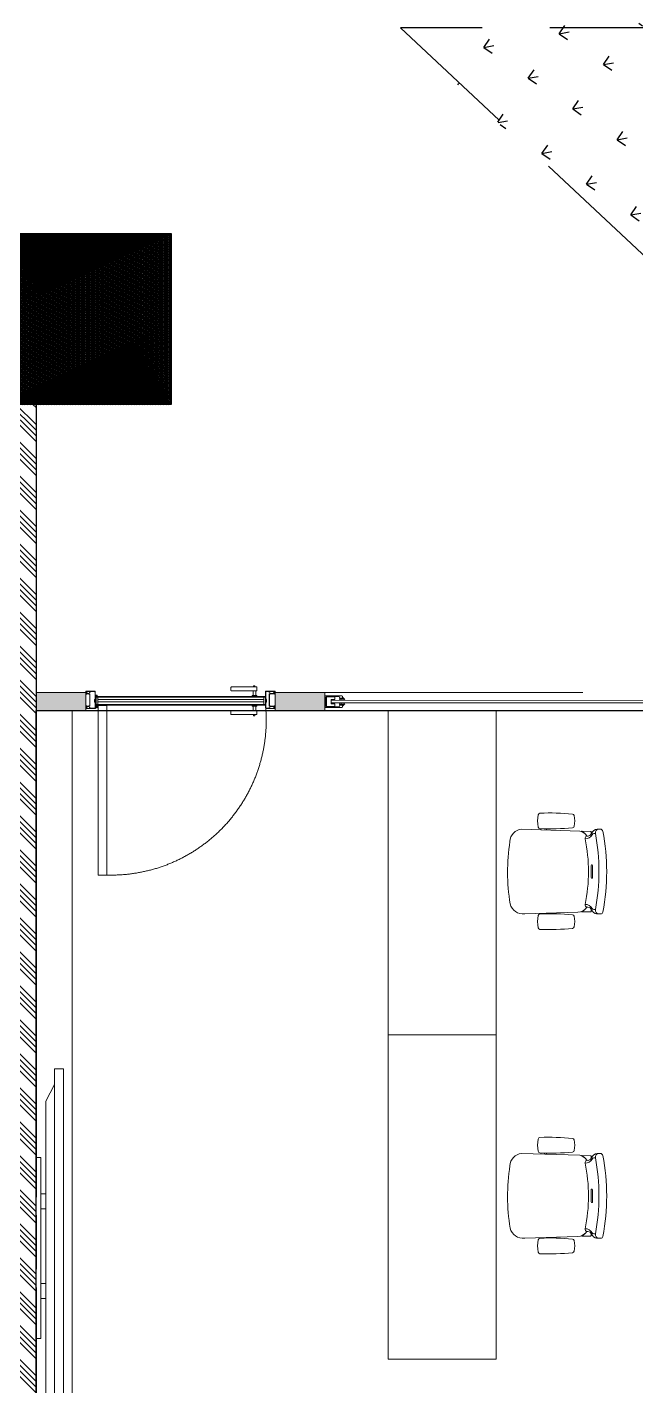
# Model space of a CAD drawing. Header units: millimetres. Extents: x -774950 to -670403, y -1165325 to -1109738.
# Drawn here: x -747053 to -743676, y -1155886 to -1148345 of the extents above; entities that cross this region are included whole.
import ezdxf

# ---------------------------------------------------------------- set-up
doc = ezdxf.new("R2010")
doc.units = ezdxf.units.MM
doc.header["$LTSCALE"] = 3000
doc.header["$MEASUREMENT"] = 0
for name, pattern in [('DASHED', [0.75, 0.5, -0.25]), ('DASHED2', [0.375, 0.25, -0.125]), ('HIDDEN', [0.375, 0.25, -0.125])]:
    doc.linetypes.add(name, pattern=pattern)
doc.layers.get('0').update_dxf_attribs({"linetype": 'CONTINUOUS'})
for name, color, linetype, lineweight in [('1-fur', 8, 'CONTINUOUS', 0), ('150 mm WALL', 134, 'CONTINUOUS', 25), ('A-DOOR-FULL', 40, 'CONTINUOUS', 18), ('A-WALL', 26, 'CONTINUOUS', 25), ('AI-FURN', 7, 'CONTINUOUS', 20), ('AR_01_WALL', 134, 'CONTINUOUS', 20), ('DR-GLASS', 170, 'CONTINUOUS', 13), ('I- FURN', 251, 'CONTINUOUS', 9), ('IN-DOOR', 8, 'CONTINUOUS', 0), ('PR-ALU SECTION', 8, 'CONTINUOUS', 9), ('PR-HATCH', 8, 'CONTINUOUS', 0), ('PR-LINE', 8, 'DASHED2', 9), ('TAGING', 253, 'CONTINUOUS', 5), ('TOA- AV', 7, 'CONTINUOUS', 9)]:
    doc.layers.add(name, color=color, linetype=linetype, lineweight=lineweight)
for name, color, linetype in [('HATCH', 8, 'CONTINUOUS'), ('I-FURN', 7, 'CONTINUOUS'), ('STR_COL', 3, 'CONTINUOUS'), ('str_col_hatch', 8, 'CONTINUOUS'), ('WALL', 16, 'CONTINUOUS')]:
    doc.layers.add(name, color=color, linetype=linetype)
doc.layers.add('PR- GLASS', color=7, linetype='CONTINUOUS', lineweight=9, true_color=0x0505ff)
doc.layers.add('PR-FULL HT', color=7, linetype='CONTINUOUS', lineweight=13, true_color=0x6e3e30)

# ---------------------------------------------------------------- blocks, each defined once
blk = doc.blocks.new('*U57')
at = {"layer": 'AR_01_WALL'}
h = blk.add_hatch(dxfattribs=at)
h.set_pattern_fill('ANSI34', color=8, scale=7, angle=90)
h.set_pattern_definition([(135, (951725.34, 6184.83), (-94.29269, -94.29269), []), (135, (951725.34, 6216.26), (-94.29269, -94.29269), []), (135, (951725.34, 6247.69), (-94.29269, -94.29269), []), (135, (951725.34, 6279.12), (-94.29269, -94.29269), [])])
h.paths.add_polyline_path([(284136.8, 139951.4), (293436.8, 139951.4), (293436.8, 139751.4), (284136.8, 139751.4)])
blk.add_lwpolyline([(284136.8, 139951.4), (293436.8, 139951.4), (293436.8, 139751.4), (284136.8, 139751.4), (284136.8, 139951.4)], dxfattribs=at)
blk = doc.blocks.new('vw layout final block')
at = {"layer": 'str_col_hatch', "linetype": 'Continuous'}
h = blk.add_hatch(dxfattribs=at)
h.set_pattern_fill('ANSI31', color=256, scale=50, angle=340, style=0)
h.set_pattern_definition([(25, (-15832.223, -471116.0655), (-2.641364136, 5.66442367), [])])
h.paths.add_polyline_path([(-627456.2, -1057024), (-628206.2, -1057024), (-628206.2, -1057774), (-627456.2, -1057774)])
h.paths.add_polyline_path([(-621286.2, -1056924), (-622236.2, -1056924), (-622236.2, -1057796.3), (-622236.1, -1057796.3), (-622236.2, -1057796.3), (-622236.2, -1057874), (-621286.2, -1057874)])
at = {"layer": 'A-WALL'}
blk.add_arc((-585636.2, -796985.6), 273600, 256.481418, 278.37288, dxfattribs=at)
at = {"layer": 'STR_COL'}
blk.add_lwpolyline([(-622236.2, -1057874), (-622236.2, -1056924), (-621286.2, -1056924), (-621286.2, -1057874), (-622236.2, -1057874)], dxfattribs=at)
at = {"layer": 'WALL'}
for p, q in [((-622036.2, -1057874), (-622036.2, -1062274)), ((-622036.2, -1057874), (-622036.2, -1062274)), ((-622036.2, -1062374), (-622036.2, -1062674)), ((-622036.2, -1062774), (-622036.2, -1067174)), ((-622036.2, -1062774), (-622036.2, -1067174))]:
    blk.add_line(p, q, dxfattribs=at)
at = {"layer": '150 mm WALL', "lineweight": 25, "xscale": -1, "rotation": 270}
blk.add_blockref('*U57', (-761987.6, -1351310.8), dxfattribs=at)
blk = doc.blocks.new('CHAIR - STEELCASE - LETSB')
at = {"layer": 'I- FURN', "color": 24, "lineweight": 9}
for points in [[(-369.7, 257.7, -0.089353), (-369.7, 316.7, -0.334929), (-360.7, 325, -0.034973), (-179.6, 330.4, -0.382328), (-169.8, 320.9, -0.10237), (-169.8, 253.5, -0.318036), (-179.6, 244.3, -0.036857), (-360.8, 249.5, -0.333729)], [(-369.7, -242.2, 0.089353), (-369.7, -301.1, 0.334929), (-360.7, -309.4, 0.034973), (-179.6, -314.8, 0.382328), (-169.8, -305.4, 0.10237), (-169.8, -237.9, 0.318036), (-179.6, -228.8, 0.036857), (-360.7, -233.9, 0.333729)]]:
    blk.add_lwpolyline(points, format="xyb", close=True, dxfattribs=at)
at = {"layer": 'I- FURN'}
blk.add_lwpolyline([(-513.5, 241.7, 0.34479), (-528.5, 230.1, 0.096497), (-528.2, -218.5, 0.361045), (-515.8, -228.9), (-494.1, -229.1, 0.246071), (-466.3, -205.4, -0.226994), (-446.1, -191.1), (-439.9, -191, 0.417254), (-429.7, -177.1, -0.104406), (-430, 188.5, 0.398452), (-439.2, 203.5, -0.367565), (-466.2, 218, 0.274839), (-496.7, 241.7)], format="xyb", close=True, dxfattribs=at)
at = {"layer": 'I- FURN', "color": 24, "lineweight": 9}
for points in [[(-507.6, -229.1, 0.46809), (-487.6, -205.2, -0.090711), (-487.6, 217.9, 0.462177), (-507.1, 241.7, -100.177069)], [(-487.6, 217.3), (-478, 217.2, -0.321496), (-468.6, 210.4, 0.282757), (-430, 188, -1.025051)], [(-487.6, -205.2), (-478, -205.1, 0.321496), (-468.6, -198.3, -0.282757), (-430, -175.9, 1.025051)]]:
    blk.add_lwpolyline(points, format="xyb", dxfattribs=at)
at = {"layer": 'I- FURN', "color": 8, "lineweight": 5}
blk.add_lwpolyline([(-463.6, 213.4, 0.188155), (-445.3, 203.4), (-439.2, 203.5, -0.15219), (-410.1, 228.9, 0.211085), (-413.9, 230.4), (-459.5, 228.7, 0.414214), (-464.3, 223.4)], format="xyb", close=True, dxfattribs=at)
at = {"layer": 'I- FURN'}
blk.add_lwpolyline([(-95, -228.5), (-390.3, -219.7, -0.232948), (-439.9, -191, 0.417374), (-429.7, -177.1, -0.10441), (-430, 188.5, 0.39834), (-439.2, 203.5, -0.21659), (-401.4, 231.2), (-77.6, 241.7, -0.366213), (-12.8, 173.3, -0.077985), (-14.2, -173.2, -0.376278), (-95, -228.5)], format="xyb", dxfattribs=at)
at = {"layer": 'I- FURN', "color": 8, "lineweight": 5}
for points in [[(-215.9, 237.2), (-213.8, 243.3)], [(-183.7, 244.2), (-185.7, 238.2)], [(-218.5, -224.8), (-217.4, -227.7)], [(-187.7, -228.5), (-188.6, -225.7)]]:
    blk.add_lwpolyline(points, dxfattribs=at)
for points in [[(-471.1, -25, -0.007805), (-471.1, 37.1, -0.087218), (-470, 42.7, -0.229267), (-469.3, 43.4), (-465.8, 43.4, -0.210582), (-464.1, 37.7, 0.008162), (-464.2, -24.4, -0.166545), (-465.4, -30.6, -0.375811), (-465.9, -30.7), (-469.2, -30.7, -0.246214), (-470.7, -28.4, 0.024513), (-471.1, -25, -1.199362)], [(-446.1, -191.1), (-439.9, -191, 0.15219), (-409.9, -215.2, -0.211085), (-413.6, -216.9), (-459.2, -216.9, -0.414214), (-464.3, -211.8), (-463.9, -201.8)]]:
    blk.add_lwpolyline(points, format="xyb", dxfattribs=at)
blk = doc.blocks.new('A$C60412B90')
at = {"layer": 'TOA- AV', "color": 30, "true_color": 0xf8991e}
blk.add_line((256.5, 111), (986.5, 111), dxfattribs=at)
at = {"layer": 'TOA- AV', "color": 6}
for p, q in [((-100, 55.5), (1343, 55.5)), ((-37.2, 55.5), (29.9, 91)), ((1280.2, 55.5), (1213.1, 91))]:
    blk.add_line(p, q, dxfattribs=at)
at = {"layer": 'TOA- AV', "color": 30, "true_color": 0xf8991e}
for points in [[(986.5, 111), (986.5, 131), (256.5, 131), (256.5, 111)], [(403.4, 91), (464.2, 91)], [(825.1, 91), (764.2, 91)]]:
    blk.add_lwpolyline(points, dxfattribs=at)
for points in [[(403.4, 111), (464.2, 111), (464.2, 91), (403.4, 91)], [(825.1, 111), (764.2, 111), (764.2, 91), (825.1, 91)]]:
    blk.add_lwpolyline(points, close=True, dxfattribs=at)
at = {"layer": 'TOA- AV', "color": 6}
for points in [[(1343, 55.5), (1343, 20), (-100, 20), (-100, 55.5)], [(29.9, 91), (1213.1, 91)]]:
    blk.add_lwpolyline(points, dxfattribs=at)
blk = doc.blocks.new('rub1')
at = {"lineweight": 20}
h = blk.add_hatch(color=8, dxfattribs=at)
h.paths.add_polyline_path([(285.1, 663.6), (284.4, 663.6, 0.06789), (284.3, 663.1), (284, 663.1), (284, 663.6), (283.7, 663.6), (283.7, 662.4), (284, 662.4), (284, 662.9), (284.3, 662.9, 0.066804), (284.4, 662.3), (285.1, 662.3, 0.299446), (285.5, 662.9), (285.5, 663.1, 0.299446)])
h.paths.add_polyline_path([(285.4, 663.1), (285.4, 662.9, -0.365226), (285, 662.5), (284.6, 662.5, -0.12053), (284.6, 663.5), (285, 663.5, -0.209232)], flags=16)
at = {"layer": '1-fur', "color": 8, "lineweight": 20}
for p, q in [((284.4, 663.6), (285.1, 663.6)), ((284.4, 662.3), (285.1, 662.3)), ((284.6, 663.5), (285, 663.5)), ((284.6, 662.5), (285, 662.5)), ((285.4, 663.1), (285.4, 662.9)), ((285.5, 663.1), (285.5, 662.9))]:
    blk.add_line(p, q, dxfattribs=at)
for points in [[(284, 662.9), (284, 662.4), (283.7, 662.4), (283.7, 663.6), (284, 663.6), (284, 663.1)], [(284.3, 663.1), (284, 663.1)], [(284, 662.9), (284.3, 662.9)]]:
    blk.add_lwpolyline(points, dxfattribs=at)
for centre, radius, start, end in [((286.3, 663), 1.99, 160.4255, 175.9608), ((286.3, 663), 1.99, 182.636, 197.9236), ((286.5, 663), 1.99, 165.4708, 192.9616), ((284.8, 662.9), 0.623, 16.2565, 63.5269), ((285, 662.9), 0.413, 282.3178, 2.5719), ((284.9, 663), 0.623, 3.1317, 69.8122), ((284.9, 662.9), 0.623, 290.1878, 356.8683)]:
    blk.add_arc(centre, radius, start, end, dxfattribs=at)
blk = doc.blocks.new('*U241')
at = {"layer": 'IN-DOOR', "color": 8, "ltscale": 2}
for p, q in [((-36, 3.3), (-36, 0)), ((-36, 3.29), (-36, 2.86)), ((-34.92, 3.3), (-35.99, 3.3)), ((-35.98, 2.84), (-35.92, 2.84)), ((-35.96, 3.17), (-35.96, 3.25)), ((-35.95, 3.26), (-34.97, 3.26)), ((-35.91, 2.83), (-35.91, 2.79)), ((-35.9, 2.78), (-35.83, 2.76)), ((-35.82, 2.77), (-35.86, 2.83)), ((-35.85, 2.84), (-35.11, 2.84)), ((-35.09, 2.88), (-35.81, 2.88)), ((-35.09, 2.82), (-35.11, 2.77)), ((-35.09, 2.76), (-34.98, 2.76)), ((-35.04, 2.83), (-35.04, 2.83)), ((-34.93, 2.81), (-35.02, 2.81)), ((-34.96, 3.25), (-34.96, 3.2)), ((-34.96, 2.74), (-34.96, 1.81)), ((-34.94, 3.18), (-34.94, 3.18)), ((-34.91, 3.21), (-34.91, 3.29)), ((-34.91, 0.51), (-34.91, 2.79)), ((-32.56, 3.81), (-32.56, 4.31)), ((-32.56, 2.62), (-32.56, 2.84)), ((-32.56, 2.84), (-31.66, 2.84)), ((-32.56, 2.62), (-31.66, 2.62)), ((-32.45, 4.42), (-27.72, 4.42)), ((-32.45, 3.7), (-27.72, 3.7)), ((-32.34, 2.84), (-32.34, 3.7)), ((-32.13, 4.42), (-32.13, 4.64)), ((-32.13, 4.64), (-31.89, 4.64)), ((-31.89, 4.42), (-31.89, 4.64)), ((-31.87, 2.84), (-31.87, 3.7)), ((-31.66, 2.62), (-31.66, 2.84)), ((-27.61, 3.81), (-27.61, 4.31)), ((-0.79, 3.21), (-0.79, 3.29)), ((-0.79, 0.51), (-0.79, 2.79)), ((-0.78, 3.3), (-0.01, 3.3)), ((-0.77, 2.81), (-0.68, 2.81)), ((-0.76, 3.18), (-0.76, 3.18)), ((-0.75, 3.25), (-0.75, 3.2)), ((-0.74, 2.74), (-0.74, 1.81)), ((-0.05, 3.26), (-0.73, 3.26)), ((-0.61, 2.76), (-0.72, 2.76)), ((-0.67, 2.83), (-0.67, 2.83)), ((-0.62, 2.82), (-0.59, 2.77)), ((-0.61, 2.88), (-0.19, 2.88)), ((-0.15, 2.84), (-0.6, 2.84)), ((-0.18, 2.77), (-0.14, 2.83)), ((-0.1, 2.78), (-0.17, 2.76)), ((-0.09, 2.83), (-0.09, 2.79)), ((-0.02, 2.84), (-0.08, 2.84)), ((-0.04, 3.17), (-0.04, 3.25)), ((0, 3.3), (0, 0)), ((0, 3.29), (0, 2.86)), ((-36, 0.44), (-36, 0.01)), ((-35.99, 0), (-34.92, 0)), ((-35.92, 0.46), (-35.98, 0.46)), ((-35.96, 0.05), (-35.96, 0.13)), ((-34.97, 0.04), (-35.95, 0.04)), ((-35.91, 0.5), (-35.91, 0.47)), ((-35.83, 0.54), (-35.9, 0.51)), ((-35.86, 0.47), (-35.82, 0.53)), ((-35.11, 0.46), (-35.85, 0.46)), ((-35.81, 0.42), (-35.09, 0.42)), ((-35.11, 0.52), (-35.09, 0.48)), ((-34.98, 0.54), (-35.09, 0.54)), ((-35.04, 0.47), (-35.04, 0.47)), ((-35.03, 0.2), (-35.03, 0.14)), ((-35.02, 0.49), (-34.93, 0.49)), ((-35.01, 0.22), (-35.01, 0.22)), ((-35.01, 0.12), (-34.93, 0.12)), ((-34.98, 0.18), (-34.99, 0.2)), ((-34.96, 1.81), (-34.97, 1.8)), ((-34.97, 1.8), (-34.96, 1.79)), ((-34.96, 1.79), (-34.96, 0.56)), ((-34.93, 0.16), (-34.96, 0.16)), ((-34.96, 0.1), (-34.96, 0.05)), ((-34.94, 0.12), (-34.94, 0.12)), ((-34.88, 0.19), (-34.92, 0.17)), ((-34.91, 0.1), (-34.91, 0.02)), ((-34.91, 0.01), (-34.91, 0.09)), ((-34.89, 0), (-34.2, 0)), ((-34.87, 0.08), (-34.85, 0.18)), ((-34.83, 0.06), (-34.85, 0.06)), ((-34.81, 0.05), (-34.82, 0.07)), ((-34.79, 0.07), (-34.8, 0.05)), ((-34.3, 0.06), (-34.77, 0.06)), ((-34.2, 0.81), (-34.2, 0)), ((-32.56, 0.98), (-32.56, 0.77)), ((-32.56, 0.98), (-31.66, 0.98)), ((-32.56, 0.77), (-31.66, 0.77)), ((-32.34, 0.77), (-32.34, -0.1)), ((-31.87, 0.77), (-31.87, -0.1)), ((-31.66, 0.98), (-31.66, 0.77)), ((-1.8, 0), (-1.8, 0.1)), ((-0.81, 0), (-1.8, 0)), ((-1.76, 0.06), (-1.65, 0.06)), ((-1.63, 0.07), (-1.62, 0.05)), ((-1.61, 0.05), (-0.88, 0.07)), ((-0.87, 0.06), (-0.86, 0.06)), ((-0.84, 0.08), (-0.85, 0.18)), ((-0.82, 0.19), (-0.79, 0.17)), ((-0.79, 0.1), (-0.79, 0.02)), ((-0.79, 0.01), (-0.79, 0.09)), ((-0.78, 0.16), (-0.74, 0.16)), ((-0.01, 0), (-0.78, 0)), ((-0.68, 0.49), (-0.77, 0.49)), ((-0.69, 0.12), (-0.77, 0.12)), ((-0.76, 0.12), (-0.76, 0.12)), ((-0.75, 0.1), (-0.75, 0.05)), ((-0.74, 1.81), (-0.73, 1.8)), ((-0.73, 1.8), (-0.74, 1.79)), ((-0.74, 1.79), (-0.74, 0.56)), ((-0.73, 0.04), (-0.05, 0.04)), ((-0.72, 0.54), (-0.62, 0.54)), ((-0.72, 0.18), (-0.71, 0.2)), ((-0.69, 0.22), (-0.69, 0.22)), ((-0.68, 0.2), (-0.68, 0.14)), ((-0.67, 0.47), (-0.67, 0.47)), ((-0.6, 0.52), (-0.62, 0.48)), ((-0.19, 0.42), (-0.61, 0.42)), ((-0.6, 0.46), (-0.15, 0.46)), ((-0.14, 0.47), (-0.18, 0.53)), ((-0.17, 0.54), (-0.1, 0.51)), ((-0.09, 0.5), (-0.09, 0.47)), ((-0.08, 0.46), (-0.02, 0.46)), ((-0.04, 0.05), (-0.04, 0.13)), ((0, 0.44), (0, 0.01)), ((-32.56, -0.21), (-32.56, -0.71)), ((-32.45, -0.1), (-27.72, -0.1)), ((-32.45, -0.82), (-27.72, -0.82)), ((-32.13, -0.82), (-32.13, -1.03)), ((-32.13, -1.03), (-31.89, -1.03)), ((-31.89, -0.82), (-31.89, -1.03)), ((-27.61, -0.21), (-27.61, -0.71))]:
    blk.add_line(p, q, dxfattribs=at)
at = {"layer": 'IN-DOOR', "color": 8, "ltscale": 3}
for p, q in [((-35.03, 3.16), (-35.03, 3.09)), ((-34.93, 3.18), (-35.01, 3.18)), ((-35.01, 3.08), (-35.01, 3.08)), ((-35, 3.09), (-34.98, 3.12)), ((-34.96, 3.13), (-34.93, 3.13)), ((-34.92, 3.13), (-34.9, 3.11)), ((-34.91, 3.28), (-34.91, 3.2)), ((-34.21, 3.3), (-34.89, 3.3)), ((-34.87, 3.12), (-34.87, 3.22)), ((-34.85, 3.24), (-34.83, 3.24)), ((-34.82, 3.23), (-34.81, 3.24)), ((-34.8, 3.24), (-34.79, 3.23)), ((-34.77, 3.24), (-34.3, 3.24)), ((-34.26, 3.2), (-34.26, 2.56)), ((-34.21, 2), (-34.21, 3.14)), ((-34.21, 0.91), (-34.21, 2.7)), ((-1.85, 2), (-1.85, 3.3)), ((-1.85, 3.3), (-0.81, 3.3)), ((-1.85, 0.91), (-1.85, 2.86)), ((-1.8, 3.2), (-1.8, 3.17)), ((-1.8, 3.17), (-1.79, 3.16)), ((-1.79, 3.16), (-1.8, 3.15)), ((-1.8, 3.15), (-1.8, 2.11)), ((-1.65, 3.24), (-1.76, 3.24)), ((-1.62, 3.24), (-1.63, 3.23)), ((-0.88, 3.23), (-1.61, 3.24)), ((-0.86, 3.24), (-0.87, 3.24)), ((-0.84, 3.12), (-0.84, 3.22)), ((-0.79, 3.13), (-0.81, 3.11)), ((-0.79, 3.28), (-0.79, 3.2)), ((-0.74, 3.13), (-0.78, 3.13)), ((-0.77, 3.18), (-0.69, 3.18)), ((-0.71, 3.09), (-0.72, 3.12)), ((-0.69, 3.08), (-0.7, 3.08)), ((-0.68, 3.16), (-0.68, 3.09)), ((-34.4, 2.03), (-34.4, 1.57)), ((-34.3, 2.07), (-34.36, 2.07)), ((-34.35, 1.53), (-34.3, 1.53)), ((-34.34, 1.83), (-34.34, 1.99)), ((-34.34, 1.61), (-34.34, 1.77)), ((-34.31, 2), (-34.23, 1.98)), ((-34.23, 1.62), (-34.31, 1.6)), ((-34.27, 1.04), (-34.28, 1.03)), ((-34.28, 1.01), (-34.27, 1)), ((-34.26, 2.56), (-34.27, 2.55)), ((-34.27, 2.55), (-34.26, 2.54)), ((-34.26, 2.54), (-34.26, 2.11)), ((-34.26, 1.49), (-34.26, 1.05)), ((-34.26, 0.99), (-34.26, 0.1)), ((-34.21, 0.82), (-34.21, 0.85)), ((-34.17, 0.89), (-34.2, 0.9)), ((-34.2, 0.86), (-34.17, 0.84)), ((-2.16, 0.77), (-2.16, 0.88)), ((-2.14, 0.9), (-2.08, 0.88)), ((-1.8, 0.75), (-2.14, 0.75)), ((-2.11, 0.85), (-2.11, 0.82)), ((-2.08, 0.84), (-2.1, 0.86)), ((-2.1, 0.81), (-1.86, 0.81)), ((-1.89, 0.89), (-1.86, 0.9)), ((-1.86, 0.86), (-1.89, 0.84)), ((-1.85, 0.82), (-1.85, 0.85)), ((-1.75, 2), (-1.83, 1.98)), ((-1.83, 1.62), (-1.75, 1.6)), ((-1.8, 1.49), (-1.8, 1.05)), ((-1.8, 0.99), (-1.8, 0.1)), ((-1.79, 1.04), (-1.79, 1.03)), ((-1.79, 1.01), (-1.79, 1)), ((-1.76, 2.07), (-1.7, 2.07)), ((-1.71, 1.53), (-1.76, 1.53)), ((-1.72, 1.83), (-1.72, 1.99)), ((-1.72, 1.61), (-1.72, 1.77)), ((-1.66, 2.03), (-1.66, 1.57))]:
    blk.add_line(p, q, dxfattribs=at)
at = {"layer": 'IN-DOOR', "color": 8, "linetype": 'DASHED'}
blk.add_lwpolyline([(-2.36, 2.73), (-2.36, 34.98), (-4, 34.98), (-4, 2.73)], close=True, dxfattribs=at)
at = {"layer": 'IN-DOOR', "color": 8}
for points in [[(-2.07, 2.62), (-34.21, 2.62), (-34.21, 2.49), (-2.07, 2.49)], [(-2.07, 0.98), (-34.21, 0.98), (-34.21, 1.11), (-2.07, 1.11)], [(-2.07, 2.49), (-33.9, 2.49), (-33.9, 1.11), (-2.07, 1.11)]]:
    blk.add_lwpolyline(points, dxfattribs=at)
at = {"layer": 'IN-DOOR', "color": 8, "linetype": 'Continuous', "lineweight": 25}
for points in [[(-1.95, 0.99), (-1.86, 0.99, 0.414214), (-1.85, 1), (-1.85, 2.87, 3.112272), (-2.02, 2.63, -0.513651), (-1.96, 2.59), (-1.96, 1, 0.414214)], [(-2.24, 2.77, 0.414214), (-2.22, 2.77), (-2.2, 2.77, 0.307235), (-2.05, 2.75), (-2.03, 2.73, 0.414214), (-2.02, 2.73), (-1.95, 2.81, 0.414214), (-1.96, 2.82), (-1.97, 2.84, 0.307235), (-2.02, 2.98), (-2.02, 3.01, 0.414214), (-2.03, 3.02), (-2.13, 3.04, 0.414214), (-2.14, 3.03), (-2.14, 3.01, 0.307235), (-2.24, 2.89), (-2.26, 2.88, 0.414214), (-2.27, 2.87)]]:
    blk.add_lwpolyline(points, format="xyb", close=True, dxfattribs=at)
at = {"layer": 'IN-DOOR', "color": 8}
for points in [[(-34.21, 2.49), (-33.9, 2.49), (-33.9, 1.11), (-34.21, 1.11)], [(-1.96, 2.49), (-2.28, 2.49), (-2.28, 1.11), (-1.96, 1.11)]]:
    blk.add_lwpolyline(points, close=True, dxfattribs=at)
at = {"layer": 'IN-DOOR', "color": 5}
for points in [[(-33.9, 2.02), (-2.28, 2.02)], [(-33.9, 1.58), (-2.28, 1.58)]]:
    blk.add_lwpolyline(points, dxfattribs=at)
at = {"layer": 'IN-DOOR', "color": 8, "linetype": 'DASHED'}
blk.add_arc((-4.8, 5.45), 29.53, 88.4446, 185.2074, dxfattribs=at)
at = {"layer": 'IN-DOOR', "color": 8, "ltscale": 2}
for centre, radius, start, end in [((-35.99, 3.29), 0.0108, 90, 180), ((-35.98, 2.86), 0.018, 180, 270), ((-35.95, 3.25), 0.0108, 90, 180), ((-35.93, 3.17), 0.0288, 180, 293.5782), ((-35.84, 2.8), 0.353, 84.9915, 103.4121), ((-35.92, 2.83), 0.0108, 360, 90), ((-35.9, 2.79), 0.0108, 180, 250), ((-35.82, 3.04), 0.0648, 81.2602, 348.7398), ((-35.85, 2.83), 0.0108, 90, 200), ((-35.81, 2.91), 0.0288, 115.8419, 270), ((-35.83, 2.77), 0.0108, 250, 20), ((-35.81, 3.13), 0.0252, 261.2602, 81.2602), ((-35.88, 3.13), 0.204, 286.1738, 325.757), ((-35.74, 3.02), 0.0252, 348.7398, 168.7398), ((-35.11, 2.82), 0.018, 360, 90), ((-35.09, 2.77), 0.018, 180, 270), ((-35.09, 2.83), 0.054, 360, 90), ((-35.02, 2.83), 0.018, 180, 270), ((-34.98, 2.74), 0.018, 360, 90), ((-34.97, 3.25), 0.0108, 360, 90), ((-34.94, 3.2), 0.018, 180, 270), ((-34.94, 3.21), 0.0288, 270, 360), ((-34.93, 2.79), 0.018, 360, 90), ((-34.92, 3.29), 0.0108, 360, 90), ((-32.45, 4.31), 0.108, 90, 180), ((-32.45, 3.81), 0.108, 180, 270), ((-27.72, 4.31), 0.108, 360, 90), ((-27.72, 3.81), 0.108, 270, 360), ((-0.78, 3.29), 0.0108, 90, 180), ((-0.76, 3.21), 0.0288, 180, 270), ((-0.77, 2.79), 0.018, 90, 180), ((-0.76, 3.2), 0.018, 270, 360), ((-0.73, 3.25), 0.0108, 90, 180), ((-0.72, 2.74), 0.018, 90, 180), ((-0.68, 2.83), 0.018, 270, 360), ((-0.61, 2.83), 0.054, 90, 180), ((-0.6, 2.82), 0.018, 90, 180), ((-0.61, 2.77), 0.018, 270, 360), ((-0.26, 3.02), 0.0252, 11.2602, 191.2602), ((-0.12, 3.13), 0.204, 214.243, 253.8262), ((-0.18, 3.04), 0.0648, 191.2602, 98.7398), ((-0.19, 3.13), 0.0252, 98.7398, 278.7398), ((-0.16, 2.8), 0.353, 76.5878, 95.0085), ((-0.19, 2.91), 0.0288, 270, 64.158), ((-0.17, 2.77), 0.0108, 160, 290), ((-0.15, 2.83), 0.0108, 340, 90), ((-0.1, 2.79), 0.0108, 290, 360), ((-0.08, 2.83), 0.0108, 90, 180), ((-0.07, 3.17), 0.0288, 246.4218, 360), ((-0.05, 3.25), 0.0108, 360, 90), ((-0.02, 2.86), 0.018, 270, 360), ((-0.01, 3.29), 0.0108, 360, 90), ((-35.98, 0.44), 0.018, 90, 180), ((-35.99, 0.01), 0.0108, 180, 270), ((-35.93, 0.13), 0.0288, 66.4218, 180), ((-35.95, 0.05), 0.0108, 180, 270), ((-35.92, 0.47), 0.0108, 270, 360), ((-35.85, 0.41), 0.27, 254.6491, 275.7262), ((-35.9, 0.5), 0.0108, 110, 180), ((-35.84, 0.26), 0.0648, 11.2602, 278.7398), ((-35.85, 0.47), 0.0108, 160, 270), ((-35.81, 0.39), 0.0288, 90, 244.158), ((-35.83, 0.53), 0.0108, 340, 110), ((-35.83, 0.17), 0.0252, 278.7398, 98.7398), ((-35.88, 0.2), 0.173, 28.706, 71.7459), ((-35.75, 0.28), 0.0252, 191.2602, 11.2602), ((-35.09, 0.52), 0.018, 90, 180), ((-35.11, 0.48), 0.018, 270, 360), ((-35.09, 0.47), 0.054, 270, 360), ((-35.02, 0.47), 0.018, 90, 180), ((-35.01, 0.2), 0.018, 90, 180), ((-35.01, 0.14), 0.018, 180, 270), ((-35.01, 0.2), 0.018, 360, 90), ((-34.98, 0.56), 0.018, 270, 360), ((-34.96, 0.18), 0.018, 180, 270), ((-34.97, 0.05), 0.0108, 270, 360), ((-34.94, 0.1), 0.018, 90, 180), ((-34.94, 0.09), 0.0288, 360, 90), ((-34.93, 0.51), 0.018, 270, 360), ((-34.93, 0.18), 0.018, 270, 315), ((-34.93, 0.1), 0.018, 360, 90), ((-34.92, 0.01), 0.0108, 270, 360), ((-34.89, 0.02), 0.018, 180, 270), ((-34.87, 0.18), 0.018, 360, 135), ((-34.85, 0.08), 0.018, 180, 270), ((-34.83, 0.08), 0.018, 270, 315), ((-34.8, 0.04), 0.0108, 45, 135), ((-34.77, 0.08), 0.018, 225, 270), ((-34.3, 0.1), 0.036, 270, 360), ((-1.76, 0.1), 0.036, 180, 270), ((-1.65, 0.08), 0.018, 270, 315), ((-1.62, 0.04), 0.0108, 45, 135), ((-0.87, 0.08), 0.018, 225, 270), ((-0.86, 0.08), 0.018, 270, 360), ((-0.84, 0.18), 0.018, 45, 180), ((-0.81, 0.02), 0.018, 270, 360), ((-0.77, 0.51), 0.018, 180, 270), ((-0.78, 0.18), 0.018, 225, 270), ((-0.76, 0.09), 0.0288, 90, 180), ((-0.77, 0.1), 0.018, 90, 180), ((-0.78, 0.01), 0.0108, 180, 270), ((-0.76, 0.1), 0.018, 360, 90), ((-0.73, 0.05), 0.0108, 180, 270), ((-0.72, 0.56), 0.018, 180, 270), ((-0.74, 0.18), 0.018, 270, 360), ((-0.69, 0.2), 0.018, 90, 180), ((-0.69, 0.2), 0.018, 360, 90), ((-0.69, 0.14), 0.018, 270, 360), ((-0.68, 0.47), 0.018, 360, 90), ((-0.61, 0.47), 0.054, 180, 270), ((-0.62, 0.52), 0.018, 360, 90), ((-0.6, 0.48), 0.018, 180, 270), ((-0.12, 0.2), 0.173, 108.254, 151.294), ((-0.25, 0.28), 0.0252, 168.7398, 348.7398), ((-0.16, 0.26), 0.0648, 261.2602, 168.7398), ((-0.17, 0.17), 0.0252, 81.2602, 261.2602), ((-0.19, 0.39), 0.0288, 295.8419, 90), ((-0.17, 0.53), 0.0108, 70, 200), ((-0.15, 0.41), 0.27, 264.2737, 285.3508), ((-0.15, 0.47), 0.0108, 270, 20), ((-0.1, 0.5), 0.0108, 360, 70), ((-0.08, 0.47), 0.0108, 180, 270), ((-0.07, 0.13), 0.0288, 360, 113.5782), ((-0.05, 0.05), 0.0108, 270, 360), ((-0.02, 0.44), 0.018, 360, 90), ((-0.01, 0.01), 0.0108, 270, 360), ((-32.45, -0.21), 0.108, 90, 180), ((-32.45, -0.71), 0.108, 180, 270), ((-27.72, -0.21), 0.108, 360, 90), ((-27.72, -0.71), 0.108, 270, 360)]:
    blk.add_arc(centre, radius, start, end, dxfattribs=at)
at = {"layer": 'IN-DOOR', "color": 8, "ltscale": 3}
for centre, radius, start, end in [((-35.01, 3.16), 0.018, 90, 180), ((-35.01, 3.09), 0.018, 180, 270), ((-35.01, 3.09), 0.0126, 277.0353, 26.015), ((-34.96, 3.12), 0.018, 90, 180), ((-34.93, 3.2), 0.018, 270, 360), ((-34.93, 3.12), 0.018, 45, 90), ((-34.89, 3.28), 0.018, 90, 180), ((-34.88, 3.12), 0.018, 225, 360), ((-34.85, 3.22), 0.018, 90, 180), ((-34.83, 3.22), 0.018, 45, 90), ((-34.8, 3.25), 0.0108, 225, 315), ((-34.77, 3.22), 0.018, 90, 135), ((-34.3, 3.2), 0.036, 360, 90), ((-1.76, 3.2), 0.036, 90, 180), ((-1.65, 3.22), 0.018, 45, 90), ((-1.62, 3.25), 0.0108, 225, 315), ((-0.87, 3.22), 0.018, 90, 135), ((-0.86, 3.22), 0.018, 360, 90), ((-0.82, 3.12), 0.018, 180, 315), ((-0.81, 3.28), 0.018, 360, 90), ((-0.77, 3.2), 0.018, 180, 270), ((-0.78, 3.12), 0.018, 90, 135), ((-0.74, 3.12), 0.018, 360, 90), ((-0.7, 3.09), 0.0126, 153.985, 262.9647), ((-0.69, 3.16), 0.018, 360, 90), ((-0.69, 3.09), 0.018, 270, 360), ((-34.36, 2.03), 0.036, 90, 180), ((-34.35, 1.58), 0.0452, 191.7193, 271.6001), ((-34.33, 1.8), 0.018, 134.427, 225.573), ((-34.32, 1.99), 0.018, 75.8258, 180), ((-34.35, 1.83), 0.018, 314.427, 360), ((-34.35, 1.77), 0.018, 360, 45.573), ((-34.32, 1.61), 0.018, 180, 284.1742), ((-34.3, 2.11), 0.036, 270, 360), ((-34.3, 1.49), 0.036, 360, 90), ((-34.27, 1.02), 0.0108, 135, 225), ((-34.28, 1.05), 0.018, 315, 360), ((-34.28, 0.99), 0.018, 360, 45), ((-34.23, 2), 0.018, 255.8258, 360), ((-34.23, 1.6), 0.018, 360, 104.1742), ((-34.2, 0.91), 0.0108, 180, 270), ((-34.2, 0.85), 0.0108, 90, 180), ((-34.2, 0.82), 0.0108, 180, 270), ((-34.17, 0.86), 0.0216, 270, 90), ((-2.14, 0.88), 0.018, 90, 180), ((-2.14, 0.77), 0.018, 180, 270), ((-2.1, 0.85), 0.0108, 90, 180), ((-2.1, 0.82), 0.0108, 180, 270), ((-2.08, 0.86), 0.0216, 270, 90), ((-1.89, 0.86), 0.0216, 90, 270), ((-1.86, 0.91), 0.0108, 270, 360), ((-1.86, 0.85), 0.0108, 360, 90), ((-1.86, 0.82), 0.0108, 270, 360), ((-1.83, 2), 0.018, 180, 284.1742), ((-1.83, 1.6), 0.018, 75.8258, 180), ((-1.76, 2.11), 0.036, 180, 270), ((-1.76, 1.49), 0.036, 90, 180), ((-1.78, 1.05), 0.018, 180, 225), ((-1.78, 0.99), 0.018, 135, 180), ((-1.79, 1.02), 0.0108, 315, 45), ((-1.74, 1.99), 0.018, 360, 104.1742), ((-1.74, 1.61), 0.018, 255.8258, 360), ((-1.71, 1.83), 0.018, 180, 225.573), ((-1.73, 1.8), 0.018, 314.427, 45.573), ((-1.71, 1.77), 0.018, 134.427, 180), ((-1.71, 1.58), 0.0452, 268.3999, 348.2806), ((-1.7, 2.03), 0.036, 360, 90)]:
    blk.add_arc(centre, radius, start, end, dxfattribs=at)
at = {"layer": 'IN-DOOR', "color": 8, "lineweight": 20, "extrusion": (0, 0, -1), "xscale": 0.1118615642299428, "yscale": 0.1118615642299428, "zscale": -0.1118615642299429, "rotation": 90.00002373157199}
blk.add_blockref('rub1', (76.13, -30.93), dxfattribs=at)
blk = doc.blocks.new('GLASS DOOR')
at = {"layer": 'A-DOOR-FULL', "linetype": 'Continuous', "xscale": 29.16666563673521, "yscale": 29.16666563673521, "zscale": 29.16666563673521, "rotation": 89.99989653425754}
blk.add_blockref('*U241', (51.5, 57.6, 0), dxfattribs=at)
blk = doc.blocks.new('GLASS PATCH')
at = {"layer": 'PR-ALU SECTION'}
for p, q in [((-11245.2, -11600.3), (-11245.2, -11602.3)), ((-11244.2, -11600.3), (-11245.2, -11600.3)), ((-11245.2, -11602.3), (-11242.7, -11602.3)), ((-11244.2, -11599.3), (-11244.2, -11600.3)), ((-11207.2, -11599.3), (-11244.2, -11599.3)), ((-11242.7, -11622.3), (-11242.7, -11602.3)), ((-11241.2, -11623.8), (-11241.2, -11600.8)), ((-11213, -11600.8), (-11241.2, -11600.8)), ((-11241.2, -11601.3), (-11222.7, -11601.3)), ((-11222.7, -11607.3), (-11230.7, -11607.3)), ((-11230.7, -11617.3), (-11230.7, -11607.3)), ((-11222.7, -11617.3), (-11230.7, -11617.3)), ((-11222.7, -11601.3), (-11222.7, -11607.3)), ((-11222.7, -11623.3), (-11222.7, -11617.3)), ((-11211.2, -11604.5), (-11213, -11600.8)), ((-11211.2, -11620.1), (-11213, -11623.8)), ((-11212.4, -11606.4), (-11211.2, -11604.5)), ((-11211.2, -11607.3), (-11212.4, -11606.4)), ((-11211.2, -11617.3), (-11212.4, -11618.1)), ((-11212.4, -11618.1), (-11211.2, -11620.1)), ((-11206.2, -11604.5), (-11211.2, -11604.5)), ((-11211.2, -11604.5), (-11210, -11605.6)), ((-11211.2, -11620.1), (-11210, -11618.9)), ((-11206.2, -11620.1), (-11211.2, -11620.1)), ((-11210, -11605.6), (-11205.1, -11605.6)), ((-11210, -11618.9), (-11205.1, -11618.9)), ((-11207.2, -11599.3), (-11205.2, -11600)), ((-11206.2, -11605.5), (-11206.2, -11604.5)), ((-11205.2, -11605.5), (-11206.2, -11605.5)), ((-11205.2, -11619.1), (-11206.2, -11619.1)), ((-11206.2, -11619.1), (-11206.2, -11620.1)), ((-11205.2, -11600), (-11205.2, -11605.5)), ((-11205.2, -11624.6), (-11205.2, -11619.1)), ((-11205.1, -11602.9), (-11205.1, -11605.6)), ((-11200.5, -11607.3), (-11205.1, -11602.9)), ((-11200.5, -11617.3), (-11205.1, -11621.7)), ((-11205.1, -11621.7), (-11205.1, -11618.9)), ((-11245.2, -11624.3), (-11245.2, -11622.3)), ((-11245.2, -11622.3), (-11242.7, -11622.3)), ((-11244.2, -11624.3), (-11245.2, -11624.3)), ((-11244.2, -11625.3), (-11244.2, -11624.3)), ((-11207.2, -11625.3), (-11244.2, -11625.3)), ((-11241.2, -11623.3), (-11222.7, -11623.3)), ((-11213, -11623.8), (-11241.2, -11623.8)), ((-11207.2, -11625.3), (-11205.2, -11624.6))]:
    blk.add_line(p, q, dxfattribs=at)
blk.add_lwpolyline([(-11241.2, -11601.3), (-11222.7, -11601.3), (-11222.7, -11607.3), (-11230.7, -11607.3), (-11230.7, -11617.3), (-11222.7, -11617.3), (-11222.7, -11623.3), (-11241.2, -11623.3)], close=True, dxfattribs=at)
for points, knots in [([(-11207.6, -11607.3), (-11208.8, -11606.7), (-11210.2, -11606), (-11211.1, -11607.1), (-11211.2, -11607.3)], [0, 0, 0, 0, 3.277935, 3.838999, 3.838999, 3.838999, 3.838999]), ([(-11207.6, -11617.3), (-11208.8, -11617.9), (-11210.2, -11618.6), (-11211.1, -11617.5), (-11211.2, -11617.3)], [0, 0, 0, 0, 3.277935, 3.838999, 3.838999, 3.838999, 3.838999]), ([(-11204.1, -11607.3), (-11205.3, -11606.7), (-11206.7, -11606), (-11207.6, -11607.1), (-11207.6, -11607.3)], [0, 0, 0, 0, 3.196261, 3.767448, 3.767448, 3.767448, 3.767448]), ([(-11204.1, -11617.3), (-11205.3, -11617.9), (-11206.7, -11618.6), (-11207.6, -11617.5), (-11207.6, -11617.3)], [0, 0, 0, 0, 3.196261, 3.767448, 3.767448, 3.767448, 3.767448]), ([(-11200.5, -11607.3), (-11202.1, -11606.6), (-11203.9, -11605.8), (-11204.1, -11607.2), (-11204.1, -11607.3)], [0, 0, 0, 0, 3.605923, 3.8901, 3.8901, 3.8901, 3.8901]), ([(-11200.5, -11617.3), (-11202.1, -11618), (-11203.9, -11618.7), (-11204.1, -11617.4), (-11204.1, -11617.3)], [0, 0, 0, 0, 3.605923, 3.8901, 3.8901, 3.8901, 3.8901])]:
    blk.add_open_spline(points, degree=3, knots=knots, dxfattribs=at)
blk = doc.blocks.new('*U133')
at = {"layer": 'PR- GLASS', "elevation": 0}
blk.add_lwpolyline([(-79547.5, -32840.5), (-79547.5, -32852.5), (-86533.6, -32852.5), (-86533.6, -32840.5)], close=True, dxfattribs=at)
at = {"layer": 'PR-LINE', "ltscale": 5, "elevation": 0}
blk.add_lwpolyline([(-86569.7, -32796.5), (-86569.7, -32896.5), (-79511.5, -32896.5), (-79511.5, -32796.5)], close=True, dxfattribs=at)
at = {"layer": 'PR-ALU SECTION'}
for p, xscale, yscale, zscale, rotation in [((-58619.7, -61708.8, 0), -2.485489525280359, 2.485489525280353, 2.485489525280353, 179.9999854000356), ((-107461.4, -61708.7, 0), 2.485489525280359, 2.485489525280359, 2.485489525280359, 179.9999854002671)]:
    blk.add_blockref('GLASS PATCH', p, dxfattribs=dict(at, xscale=xscale, yscale=yscale, zscale=zscale, rotation=rotation))
blk = doc.blocks.new('*U161')
at = {"layer": 'PR-HATCH'}
h = blk.add_hatch(color=256, dxfattribs=at)
h.dxf.hatch_style = 1
h.paths.add_polyline_path([(-84775.5, -39967.2), (-84500.5, -39967.2), (-84500.5, -39867.2), (-84775.5, -39867.2)])
at = {"layer": 'PR-FULL HT', "elevation": 0}
blk.add_lwpolyline([(-84775.5, -39967.2), (-84500.5, -39967.2), (-84500.5, -39867.2), (-84775.5, -39867.2)], close=True, dxfattribs=at)
blk = doc.blocks.new('*U149')
at = {"layer": 'PR-HATCH'}
h = blk.add_hatch(color=256, dxfattribs=at)
h.dxf.hatch_style = 1
h.paths.add_polyline_path([(-90959.4, -39967.2), (-90684.4, -39967.2), (-90684.4, -39867.2), (-90959.4, -39867.2)])
at = {"layer": 'PR-FULL HT', "elevation": 0}
blk.add_lwpolyline([(-90959.4, -39967.2), (-90684.4, -39967.2), (-90684.4, -39867.2), (-90959.4, -39867.2)], close=True, dxfattribs=at)

msp = doc.modelspace()

# ---------------------------------------------------------------- hatches: boundary and pattern name
at = {"layer": 'HATCH', "linetype": 'Continuous', "true_color": 0x21822d}
h = msp.add_hatch(dxfattribs=at)
h.set_pattern_fill('GRASS', color=97, scale=300, angle=280.28293)
h.set_pattern_definition([(10.282925, (-147642.09, -97374.11), (170.85735, 246.592306), [56.25, -368.01407]), (325.282925, (-147642.1, -97374.1), (170.85735, 246.592306), [56.25, -243.75]), (55.282925, (-147642.1, -97374.1), (-246.592306, 170.85735), [56.25, -243.75])])
h.paths.add_polyline_path([(-738950, -1150431.5), (-738951.9, -1148324.1), (-745027.6, -1148323.5), (-742794, -1150418.5)])

# ---------------------------------------------------------------- linework, layer by layer
at = {"layer": 'AI-FURN', "elevation": 0}
for points in [[(-745050.3, -1153938.2), (-745050.3, -1152138.2), (-744450.3, -1152138.2), (-744450.3, -1153938.2)], [(-745050.3, -1155738.2), (-745050.3, -1153938.2), (-744450.3, -1153938.2), (-744450.3, -1155738.2)]]:
    msp.add_lwpolyline(points, close=True, dxfattribs=at)
at = {"layer": 'HATCH', "linetype": 'HIDDEN'}
msp.add_lwpolyline([(-738902.8, -1148348.3), (-744982.2, -1148348.3), (-742742.1, -1150446.8), (-738902.9, -1150446.8), (-738902.8, -1148348.3)], close=True, dxfattribs=at)
at = {"layer": 'HATCH', "linetype": 'Continuous', "elevation": 0}
for points in [[(-747003.2, -1152137.9), (-738344.2, -1152137.9), (-738344.2, -1161740.6), (-747003.2, -1160719.3)], [(-747003.1, -1152137.9), (-738344.2, -1152137.9), (-738344.2, -1161740.6), (-747003.1, -1160719.3)]]:
    msp.add_lwpolyline(points, close=True, dxfattribs=at)
at = {"layer": 'TAGING', "linetype": 'Continuous', "elevation": 0}
for points in [[(-747003.2, -1152137.9), (-738342.7, -1152137.9), (-738342.7, -1161741.4), (-747004.2, -1160719.1)], [(-747003.2, -1152137.9), (-746803.2, -1152137.9), (-746803.2, -1159739.7), (-747003.2, -1159739.7)]]:
    msp.add_lwpolyline(points, close=True, dxfattribs=at)

# ---------------------------------------------------------------- block references
at = {"layer": 'A-WALL', "linetype": 'Continuous'}
msp.add_blockref('vw layout final block', (-124968, -92565.7, 0), dxfattribs=at)
at = {"layer": 'DR-GLASS', "rotation": 90.00506881294267}
msp.add_blockref('GLASS DOOR', (-746670.5, -1152083, 0), dxfattribs=at)
at = {"layer": 'I-FURN', "color": 1, "xscale": -1}
for p in [(-744387.5, -1153038.2, 0), (-744387.5, -1154838.2, 0)]:
    msp.add_blockref('CHAIR - STEELCASE - LETSB', p, dxfattribs=at)
at = {"layer": 'PR- GLASS', "rotation": 359.9915227932046}
msp.add_blockref('*U133', (-658827.9, -1119254.9, 0), dxfattribs=at)
at = {"layer": 'PR-FULL HT', "xscale": -1}
for name, p, rotation in [('*U161', (-831509.6, -1112183.3, 0), 0.00847720679549191), ('*U149', (-836367.8, -1112184.5, 0), 0.008477206795411973)]:
    msp.add_blockref(name, p, dxfattribs=dict(at, rotation=rotation))
at = {"layer": 'TOA- AV', "color": 0, "xscale": -1.377545679501259, "yscale": 1.377545679501259, "zscale": 1.377545679501259, "rotation": 90.00002868632517}
msp.add_blockref('A$C60412B90', (-746824.9, -1154265.2, 0), dxfattribs=at)

doc.saveas('drawing.dxf')
